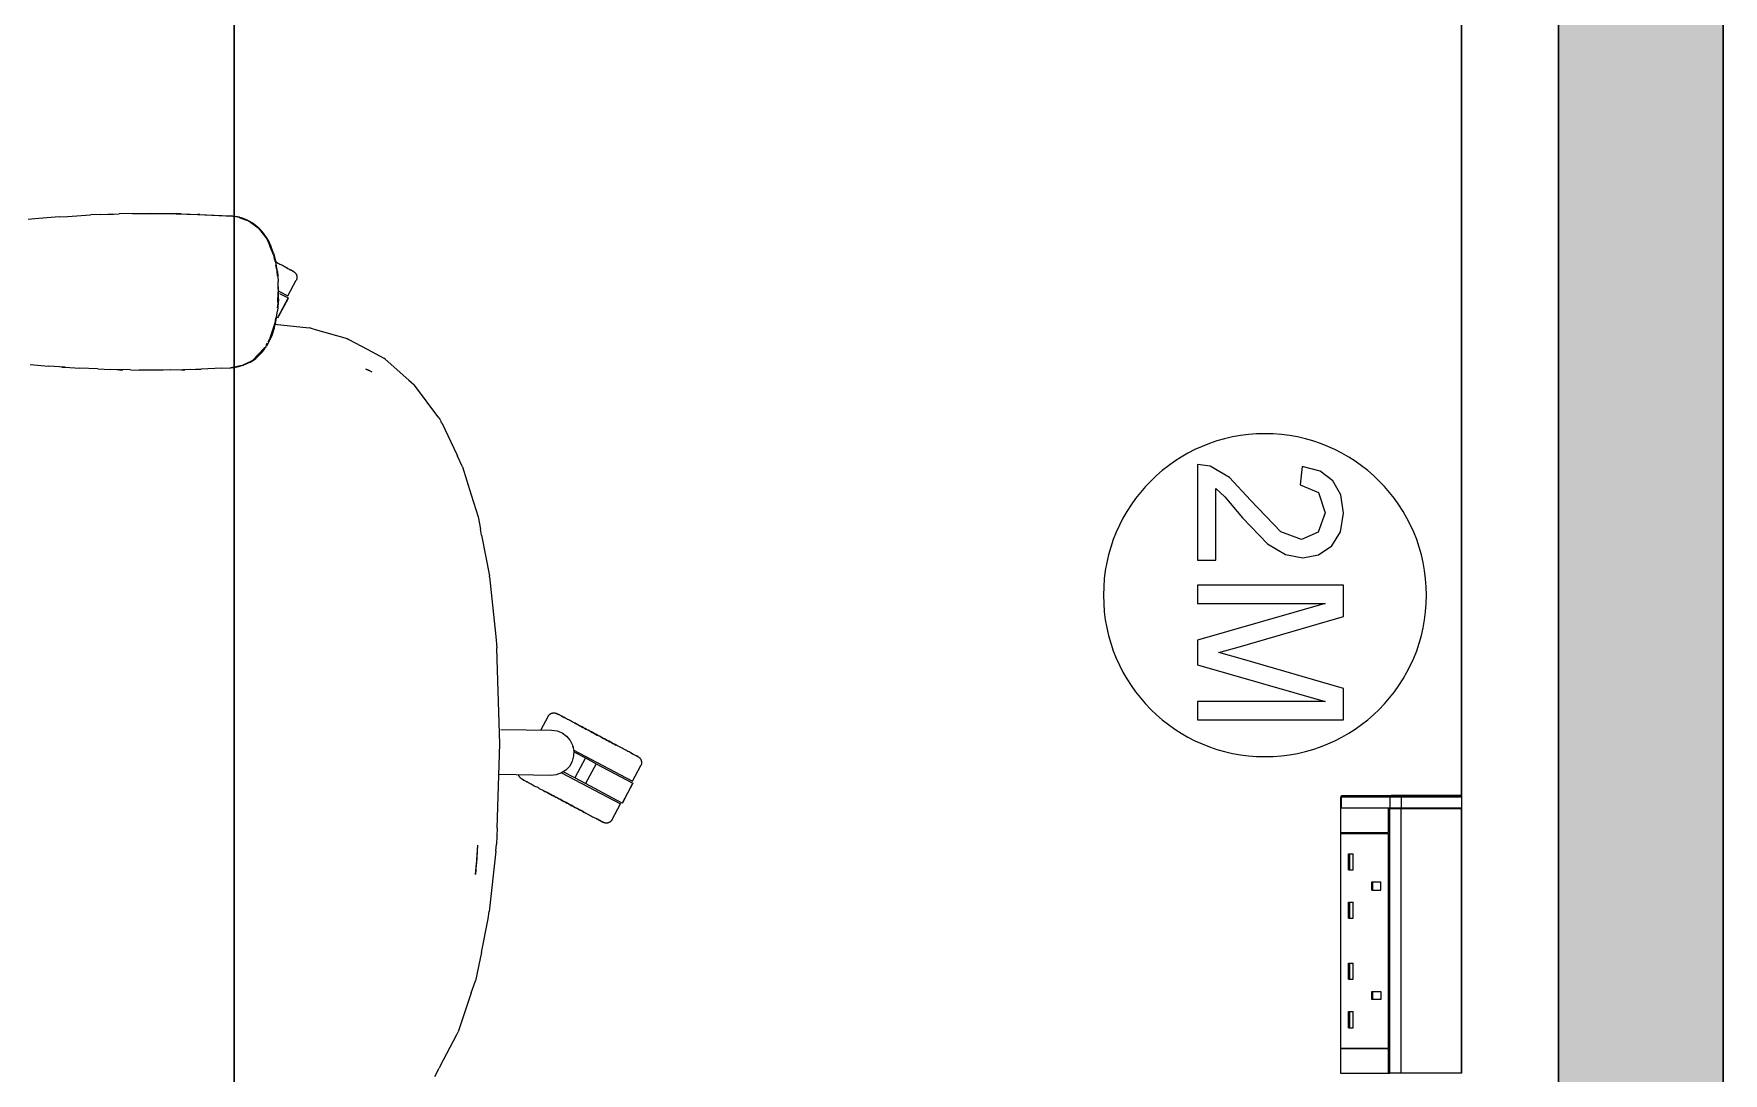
# Model space of a CAD drawing. Header units: millimetres. Extents: x 155927 to 326028, y -36033 to 97293.
# Drawn here: x 227137 to 228183, y 32983 to 33627 of the extents above; entities that cross this region are included whole.
import ezdxf

# ---------------------------------------------------------------- set-up
doc = ezdxf.new("R2010")
doc.units = ezdxf.units.MM
doc.header["$MEASUREMENT"] = 0
for name, color, linetype, lineweight in [('A-WALL-PATT', 7, 'CONTINUOUS', 9), ('G-IMPT', 8, 'CONTINUOUS', 9), ('I-FURN', 8, 'CONTINUOUS', 9), ('I-WALL', 7, 'CONTINUOUS', 9)]:
    doc.layers.add(name, color=color, linetype=linetype, lineweight=lineweight)

msp = doc.modelspace()

# ---------------------------------------------------------------- hatches: boundary and pattern name
at = {"layer": 'A-WALL-PATT'}
msp.add_hatch(color=256, dxfattribs=at).paths.add_polyline_path([(228183.4, 29859.6), (228183.4, 34245.6), (228081.4, 34245.6), (228081.4, 29859.6)], flags=0)

# ---------------------------------------------------------------- linework, layer by layer
at = {"layer": 'G-IMPT'}
for p, q in [((227178.4, 33514.7), (227190.2, 33515.1)), ((227198.6, 33515.3), (227190.2, 33515.1)), ((227198.6, 33515.3), (227209.4, 33515.4)), ((227198.6, 33515.3), (227218.8, 33515.3)), ((227198.6, 33515.3), (227228.6, 33515.2)), ((227228.6, 33515.2), (227209.4, 33515.4)), ((227218.6, 33515.3), (227220.8, 33515.3)), ((227218.8, 33515.3), (227228.6, 33515.2)), ((227218.8, 33515.3), (227240.2, 33514.8)), ((227218.8, 33515.3), (227238.9, 33514.8)), ((227220.8, 33515.3), (227222.7, 33515.2)), ((227228.6, 33515.2), (227240.2, 33514.8)), ((227138.1, 33512.1), (227134, 33511.7)), ((227153.1, 33513.3), (227138.1, 33512.1)), ((227145, 33512.7), (227143.3, 33512.5)), ((227153.1, 33513.3), (227158.2, 33513.6)), ((227158.2, 33513.6), (227172.4, 33514.5)), ((227178.4, 33514.7), (227172.4, 33514.5)), ((227183.3, 33514.9), (227185.2, 33515)), ((227185.2, 33515), (227186.7, 33515)), ((227240.2, 33514.8), (227238.9, 33514.8)), ((227238.9, 33514.8), (227260.7, 33513.8)), ((227238.9, 33514.8), (227259.1, 33513.9)), ((227240.2, 33514.8), (227260.7, 33513.8)), ((227256.9, 33514), (227259.1, 33513.9)), ((227260.7, 33513.8), (227259.1, 33513.9)), ((227260.7, 33513.8), (227262.4, 33513.5)), ((227264.6, 33513), (227261.4, 33513.5)), ((227264.8, 33513.1), (227262.4, 33513.5)), ((227264.6, 33513), (227270.8, 33510.6)), ((227264.8, 33513.1), (227266.1, 33512.7)), ((227269.8, 33511.3), (227266.1, 33512.7)), ((227269.8, 33511.3), (227273.2, 33509.3)), ((227270.8, 33510.6), (227276.4, 33506.5)), ((227273.2, 33509.3), (227276.9, 33506.3)), ((227276.4, 33506.5), (227281.6, 33499.7)), ((227279.6, 33503.2), (227276.9, 33506.3)), ((227282.3, 33499.2), (227279.6, 33503.2)), ((227281.6, 33499.7), (227283.5, 33495.3)), ((227282.3, 33499.2), (227284.2, 33495.1)), ((227285.8, 33489.7), (227283.5, 33495.3)), ((227285.8, 33490.8), (227284.2, 33495.1)), ((227285.8, 33490.8), (227287.3, 33485.3)), ((227285.8, 33489.7), (227286.5, 33486.2)), ((227288.3, 33479.4), (227287.3, 33485.3)), ((227287.1, 33483.4), (227287.8, 33479.7)), ((227287.8, 33479.7), (227288, 33476.5)), ((227288.3, 33479.4), (227288.8, 33473.2)), ((227288.4, 33470), (227288.6, 33466.9)), ((227288.4, 33460.2), (227288.6, 33466.9)), ((227289, 33466.9), (227288.8, 33473.2)), ((227288.9, 33462.4), (227289, 33466.9)), ((227287.2, 33448.3), (227288.3, 33455.1)), ((227288.4, 33459.7), (227288, 33456.9)), ((227288.9, 33462.4), (227288.3, 33455.1)), ((227286.7, 33447.4), (227283.6, 33438.1)), ((227286.2, 33444.4), (227284.5, 33439.3)), ((227286.2, 33444.4), (227287.2, 33448.3)), ((227286.5, 33446.9), (227307.8, 33444.5)), ((227287.1, 33450.7), (227286.7, 33447.4)), ((227310.1, 33443.9), (227307.8, 33444.5)), ((227310.1, 33443.9), (227331.4, 33437.9)), ((227279.9, 33431.8), (227273, 33424.5)), ((227279.9, 33431.8), (227278.6, 33430.4)), ((227280.2, 33432.3), (227278.7, 33429.8)), ((227279, 33429.8), (227281.5, 33433.3)), ((227281.9, 33435.1), (227281, 33433.7)), ((227282.3, 33434.6), (227281.5, 33433.3)), ((227283.6, 33438.1), (227282.2, 33435.6)), ((227284.5, 33439.3), (227282.3, 33434.6)), ((227331.4, 33437.9), (227332.5, 33437.3)), ((227332.5, 33437.3), (227343.8, 33431.3)), ((227135.2, 33421.9), (227146.6, 33420.9)), ((227266.5, 33421.2), (227261.4, 33420.3)), ((227263.4, 33420.4), (227267.3, 33421.4)), ((227270.7, 33423.3), (227266.5, 33421.2)), ((227271.6, 33423.4), (227267.3, 33421.4)), ((227270.7, 33423.3), (227273, 33424.5)), ((227271.6, 33423.4), (227274.9, 33425.6)), ((227278.7, 33429.8), (227273, 33424.5)), ((227273, 33424.5), (227275.4, 33426.7)), ((227276.2, 33426.8), (227274.9, 33425.6)), ((227278.5, 33430.2), (227275.4, 33426.7)), ((227276.2, 33426.8), (227279, 33429.8)), ((227343.8, 33431.3), (227354.2, 33425.7)), ((227354.9, 33425.1), (227354.2, 33425.7)), ((227369.7, 33412.1), (227354.9, 33425.1)), ((227156.9, 33420.2), (227146.6, 33420.9)), ((227154.8, 33420.3), (227153.4, 33420.5)), ((227154.8, 33420.3), (227156.7, 33420.2)), ((227156.9, 33420.2), (227165.7, 33419.6)), ((227177, 33419.1), (227165.7, 33419.6)), ((227177, 33419.1), (227184.9, 33418.8)), ((227197.2, 33418.5), (227184.9, 33418.8)), ((227188.8, 33418.7), (227190.4, 33418.6)), ((227190.4, 33418.6), (227192.5, 33418.6)), ((227197.2, 33418.5), (227202.7, 33418.4)), ((227217.4, 33418.4), (227202.7, 33418.4)), ((227221.9, 33418.5), (227217.4, 33418.4)), ((227221.9, 33418.5), (227237.6, 33418.9)), ((227228.6, 33418.6), (227230.9, 33418.6)), ((227234.2, 33418.8), (227230.9, 33418.6)), ((227237.6, 33418.9), (227241.1, 33419)), ((227253.7, 33419.6), (227241.1, 33419)), ((227253.7, 33419.6), (227259.4, 33419.9)), ((227261.4, 33420.3), (227259.1, 33419.9)), ((227259.4, 33419.9), (227261.4, 33420.1)), ((227261.4, 33420.1), (227263.4, 33420.4)), ((227344.6, 33418.3), (227343, 33419)), ((227346.9, 33417.1), (227343, 33419)), ((227346.9, 33417.1), (227344.6, 33418.3)), ((227369.7, 33412.1), (227372.9, 33409.2)), ((227373.7, 33408.3), (227372.9, 33409.2)), ((227388.2, 33388.8), (227373.7, 33408.3)), ((227388.2, 33388.8), (227388.7, 33388)), ((227388.7, 33388), (227389.6, 33386.4)), ((227390.1, 33385.7), (227389.6, 33386.4)), ((227390.1, 33385.7), (227399.3, 33366.1)), ((227399.3, 33366.1), (227399.7, 33365.1)), ((227402.9, 33358.4), (227399.7, 33365.1)), ((227402.9, 33358.4), (227408.3, 33341.1)), ((227408.3, 33341.1), (227412.5, 33327.5)), ((227412.5, 33327.5), (227413.9, 33319.9)), ((227414.6, 33316.2), (227413.9, 33319.9)), ((227414.6, 33316.2), (227419.5, 33290.9)), ((227419.6, 33290.4), (227419.5, 33290.9)), ((227419.6, 33290.4), (227423.4, 33253.4)), ((227423.4, 33253.4), (227424.1, 33246.3)), ((227424.3, 33239.1), (227424.1, 33246.3)), ((227426, 33186.9), (227424.3, 33239.1)), ((227424.3, 33134.7), (227426, 33186.9)), ((227424.3, 33134.7), (227423.9, 33124.8)), ((227412.1, 33124.2), (227410.8, 33106)), ((227412.1, 33124.2), (227411.4, 33112.9)), ((227423.5, 33120.4), (227419.3, 33083)), ((227423.5, 33120.4), (227423.9, 33124.8)), ((227410.8, 33106), (227411.4, 33112.9)), ((227414.5, 33057.6), (227418.8, 33078.5)), ((227418.8, 33078.5), (227419.3, 33083)), ((227414.5, 33057.6), (227413.7, 33053.9)), ((227413.7, 33053.9), (227410.9, 33040.1)), ((227408.3, 33032.7), (227410.9, 33040.1)), ((227408.3, 33032.7), (227400.2, 33008.6)), ((227389, 32987.4), (227399.3, 33006.9)), ((227399.3, 33006.9), (227400.2, 33008.6)), ((227385.6, 32980.9), (227388.3, 32986)), ((227389, 32987.4), (227388.3, 32986))]:
    msp.add_line(p, q, dxfattribs=at)
at = {"layer": 'I-FURN'}
for p, q in [((227261.4, 34231.3), (227261.4, 32631.3)), ((227261.4, 32631.3), (227261.4, 34231.3)), ((228021.4, 33154), (228021.4, 33986.3)), ((228021.4, 33986.3), (228021.4, 33154)), ((227287.5, 33485.2), (227286.6, 33485.6)), ((227288.3, 33484.7), (227287.5, 33485.2)), ((227289.1, 33484.3), (227288.3, 33484.7)), ((227289.8, 33483.9), (227289.1, 33484.3)), ((227290.6, 33483.5), (227289.8, 33483.9)), ((227291.3, 33483.1), (227290.6, 33483.5)), ((227292, 33482.8), (227291.3, 33483.1)), ((227292.6, 33482.4), (227292, 33482.8)), ((227293.2, 33482.1), (227292.6, 33482.4)), ((227293.8, 33481.8), (227293.2, 33482.1)), ((227293.5, 33482), (227294.1, 33481.7)), ((227294.4, 33481.5), (227293.8, 33481.8)), ((227294.1, 33481.7), (227294.6, 33481.4)), ((227294.9, 33481.2), (227294.4, 33481.5)), ((227294.6, 33481.4), (227295.1, 33481.1)), ((227294.7, 33464.3), (227299.9, 33474)), ((227295.4, 33481), (227294.9, 33481.2)), ((227295.1, 33481.1), (227295.6, 33480.9)), ((227295.8, 33480.7), (227295.4, 33481)), ((227295.6, 33480.9), (227296, 33480.6)), ((227296.2, 33480.5), (227295.8, 33480.7)), ((227296, 33480.6), (227296.4, 33480.4)), ((227296.6, 33480.3), (227296.2, 33480.5)), ((227296.4, 33480.4), (227296.8, 33480.2)), ((227296.9, 33480.2), (227296.6, 33480.3)), ((227296.8, 33480.2), (227297.1, 33480.1)), ((227297.2, 33480), (227296.9, 33480.2)), ((227297.1, 33480.1), (227297.3, 33479.9)), ((227297.5, 33479.9), (227297.2, 33480)), ((227297.3, 33479.9), (227297.6, 33479.8)), ((227297.7, 33479.7), (227297.5, 33479.9)), ((227297.6, 33479.8), (227297.8, 33479.7)), ((227297.9, 33479.6), (227297.7, 33479.7)), ((227297.8, 33479.7), (227298, 33479.6)), ((227298, 33479.6), (227297.9, 33479.6)), ((227298, 33479.6), (227298.1, 33479.5)), ((227298.1, 33479.5), (227298, 33479.6)), ((227298.1, 33479.5), (227298.2, 33479.5)), ((227298.2, 33479.5), (227298.1, 33479.5)), ((227298.2, 33479.5), (227298.3, 33479.4)), ((227298.2, 33479.5), (227298.2, 33479.5)), ((227298.2, 33479.5), (227298.2, 33479.5)), ((227298.2, 33479.5), (227298.2, 33479.5)), ((227298.3, 33479.4), (227298.5, 33479.3)), ((227298.5, 33479.3), (227298.6, 33479.2)), ((227298.6, 33479.2), (227298.7, 33479.1)), ((227298.7, 33479.1), (227298.9, 33479)), ((227298.9, 33479), (227299, 33478.9)), ((227299, 33478.9), (227299.1, 33478.8)), ((227299.1, 33478.8), (227299.2, 33478.7)), ((227299.2, 33478.7), (227299.3, 33478.6)), ((227299.3, 33478.6), (227299.4, 33478.5)), ((227299.4, 33478.5), (227299.5, 33478.3)), ((227299.5, 33478.3), (227299.6, 33478.2)), ((227299.6, 33478.2), (227299.7, 33478.1)), ((227299.7, 33478.1), (227299.8, 33477.9)), ((227299.8, 33477.9), (227299.9, 33477.8)), ((227299.9, 33477.8), (227300, 33477.6)), ((227300, 33474.2), (227299.9, 33474.1)), ((227299.9, 33474.1), (227299.9, 33474)), ((227300, 33477.6), (227300, 33477.5)), ((227300, 33477.5), (227300.1, 33477.3)), ((227300.1, 33474.5), (227300, 33474.4)), ((227300, 33474.4), (227300, 33474.2)), ((227300.1, 33477.3), (227300.1, 33477.2)), ((227300.1, 33477.2), (227300.2, 33477)), ((227300.2, 33474.8), (227300.1, 33474.7)), ((227300.1, 33474.7), (227300.1, 33474.5)), ((227300.2, 33477), (227300.2, 33476.9)), ((227300.2, 33476.9), (227300.3, 33476.7)), ((227300.3, 33475.1), (227300.2, 33475)), ((227300.2, 33475), (227300.2, 33474.8)), ((227300.3, 33476.7), (227300.3, 33476.6)), ((227300.3, 33476.6), (227300.3, 33476.4)), ((227300.3, 33476.4), (227300.3, 33476.2)), ((227300.3, 33476.2), (227300.3, 33476.1)), ((227300.3, 33476.1), (227300.3, 33475.9)), ((227300.3, 33475.9), (227300.3, 33475.8)), ((227300.3, 33475.8), (227300.3, 33475.6)), ((227300.3, 33475.6), (227300.3, 33475.4)), ((227300.3, 33475.4), (227300.3, 33475.3)), ((227300.3, 33475.3), (227300.3, 33475.1)), ((227294.9, 33463.1), (227288.3, 33450.7)), ((227288.5, 33450.7), (227295.1, 33463)), ((227289.1, 33467.3), (227294.7, 33464.3)), ((227289.6, 33465.9), (227294.9, 33463.1)), ((227288.3, 33450.7), (227288.2, 33450.8)), ((227865.7, 33358.8), (227857.9, 33360)), ((227857.9, 33360), (227857.9, 33300.7)), ((227877.7, 33351.9), (227865.7, 33358.8)), ((227922.8, 33358.6), (227921.4, 33347.3)), ((227933.8, 33355.8), (227922.8, 33358.6)), ((227890.8, 33337.8), (227877.7, 33351.9)), ((227941.8, 33349.9), (227933.8, 33355.8)), ((227946.6, 33341.1), (227941.8, 33349.9)), ((227869.2, 33300.7), (227869.2, 33345)), ((227869.2, 33345), (227874.9, 33339.9)), ((227874.9, 33339.9), (227885.8, 33326.9)), ((227909.6, 33318.2), (227890.8, 33337.8)), ((227921.4, 33347.3), (227932.8, 33342.5)), ((227932.8, 33342.5), (227937, 33330)), ((227948.3, 33329.7), (227946.6, 33341.1)), ((227885.8, 33326.9), (227901.3, 33310.8)), ((227937, 33330), (227932.7, 33318)), ((227946.5, 33318.3), (227948.3, 33329.7)), ((227922.4, 33313.4), (227909.6, 33318.2)), ((227932.7, 33318), (227922.4, 33313.4)), ((227941, 33309.5), (227946.5, 33318.3)), ((227901.3, 33310.8), (227912.4, 33304.1)), ((227932.9, 33303.9), (227941, 33309.5)), ((227857.9, 33300.7), (227869.2, 33300.7)), ((227912.4, 33304.1), (227923.1, 33302.1)), ((227923.1, 33302.1), (227932.9, 33303.9)), ((227857.9, 33285.1), (227857.9, 33273.8)), ((227948.3, 33285.1), (227857.9, 33285.1)), ((227948.3, 33265.7), (227948.3, 33285.1)), ((227857.9, 33273.8), (227937, 33273.8)), ((227937, 33273.8), (227857.9, 33251.1)), ((227884.6, 33247.2), (227948.3, 33265.7)), ((227857.9, 33251.1), (227857.9, 33235.8)), ((227871.2, 33243.4), (227884.6, 33247.2)), ((227885.7, 33239.4), (227871.2, 33243.4)), ((227857.9, 33235.8), (227937, 33213.1)), ((227948.3, 33221.2), (227885.7, 33239.4)), ((227937, 33213.1), (227857.9, 33213.1)), ((227857.9, 33213.1), (227857.9, 33201.8)), ((227948.3, 33201.8), (227948.3, 33221.2)), ((227455.8, 33204), (227451.1, 33195.2)), ((227455.8, 33204), (227455.9, 33204.1)), ((227455.9, 33204.1), (227456, 33204.3)), ((227456, 33204.3), (227456.1, 33204.4)), ((227456.1, 33204.4), (227456.2, 33204.5)), ((227456.2, 33204.5), (227456.3, 33204.7)), ((227456.3, 33204.7), (227456.4, 33204.8)), ((227456.4, 33204.8), (227456.5, 33204.9)), ((227456.5, 33204.9), (227456.6, 33205)), ((227456.6, 33205), (227456.7, 33205.1)), ((227456.7, 33205.1), (227456.9, 33205.2)), ((227456.9, 33205.2), (227457, 33205.3)), ((227457, 33205.3), (227457.1, 33205.4)), ((227457.1, 33205.4), (227457.2, 33205.5)), ((227457.2, 33205.5), (227457.4, 33205.6)), ((227457.4, 33205.6), (227457.5, 33205.7)), ((227457.5, 33205.7), (227457.7, 33205.7)), ((227457.7, 33205.7), (227457.8, 33205.8)), ((227457.8, 33205.8), (227458, 33205.9)), ((227458, 33205.9), (227458.1, 33205.9)), ((227458.1, 33205.9), (227458.3, 33206)), ((227458.3, 33206), (227458.4, 33206)), ((227458.4, 33206), (227458.6, 33206)), ((227458.6, 33206), (227458.7, 33206.1)), ((227458.7, 33206.1), (227458.9, 33206.1)), ((227458.9, 33206.1), (227459.1, 33206.1)), ((227459.1, 33206.1), (227459.2, 33206.1)), ((227459.2, 33206.1), (227459.4, 33206.1)), ((227459.4, 33206.1), (227459.5, 33206.1)), ((227459.5, 33206.1), (227459.7, 33206.1)), ((227459.7, 33206.1), (227459.9, 33206.1)), ((227459.9, 33206.1), (227460, 33206.1)), ((227460, 33206.1), (227460.2, 33206.1)), ((227460.2, 33206.1), (227460.3, 33206)), ((227460.3, 33206), (227460.5, 33206)), ((227460.5, 33206), (227460.7, 33205.9)), ((227460.7, 33205.9), (227460.8, 33205.9)), ((227460.8, 33205.9), (227461, 33205.8)), ((227461, 33205.8), (227461.1, 33205.7)), ((227461.1, 33205.7), (227461.2, 33205.7)), ((227461.2, 33205.7), (227461.3, 33205.7)), ((227461.3, 33205.7), (227461.3, 33205.6)), ((227461.3, 33205.6), (227461.3, 33205.7)), ((227461.3, 33205.7), (227461.3, 33205.7)), ((227461.3, 33205.6), (227461.4, 33205.6)), ((227461.4, 33205.6), (227461.3, 33205.6)), ((227461.4, 33205.6), (227461.5, 33205.6)), ((227461.5, 33205.5), (227461.4, 33205.6)), ((227461.5, 33205.6), (227461.6, 33205.5)), ((227461.7, 33205.4), (227461.5, 33205.5)), ((227461.6, 33205.5), (227461.8, 33205.4)), ((227461.9, 33205.3), (227461.7, 33205.4)), ((227461.8, 33205.4), (227462, 33205.3)), ((227462.1, 33205.2), (227461.9, 33205.3)), ((227462, 33205.3), (227462.3, 33205.1)), ((227462.4, 33205.1), (227462.1, 33205.2)), ((227462.3, 33205.1), (227462.6, 33205)), ((227462.7, 33204.9), (227462.4, 33205.1)), ((227462.6, 33205), (227462.9, 33204.8)), ((227463.1, 33204.7), (227462.7, 33204.9)), ((227462.9, 33204.8), (227463.3, 33204.6)), ((227463.5, 33204.5), (227463.1, 33204.7)), ((227463.3, 33204.6), (227463.7, 33204.4)), ((227463.9, 33204.3), (227463.5, 33204.5)), ((227463.7, 33204.4), (227464.1, 33204.1)), ((227464.4, 33204), (227463.9, 33204.3)), ((227464.1, 33204.1), (227464.6, 33203.9)), ((227464.9, 33203.7), (227464.4, 33204)), ((227464.6, 33203.9), (227465.1, 33203.6)), ((227465.4, 33203.5), (227464.9, 33203.7)), ((227465.1, 33203.6), (227465.7, 33203.3)), ((227466, 33203.2), (227465.4, 33203.5)), ((227465.7, 33203.3), (227466.3, 33203)), ((227466.6, 33202.8), (227466, 33203.2)), ((227467.2, 33202.5), (227466.6, 33202.8)), ((227467.9, 33202.1), (227467.2, 33202.5)), ((227468.6, 33201.8), (227467.9, 33202.1)), ((227469.3, 33201.4), (227468.6, 33201.8)), ((227470.1, 33201), (227469.3, 33201.4)), ((227857.9, 33201.8), (227948.3, 33201.8)), ((227426.5, 33195.9), (227458, 33195.4)), ((227458, 33195.4), (227461.4, 33194.9)), ((227461.4, 33194.9), (227464.5, 33193.7)), ((227464.5, 33193.7), (227467.2, 33191.7)), ((227467.2, 33191.7), (227469.4, 33189.1)), ((227470.8, 33200.6), (227470.1, 33201)), ((227471.6, 33200.2), (227470.8, 33200.6)), ((227472.5, 33199.7), (227471.6, 33200.2)), ((227472, 33200), (227472.8, 33199.5)), ((227473.3, 33199.3), (227472.5, 33199.7)), ((227472.8, 33199.5), (227473.7, 33199.1)), ((227474.2, 33198.8), (227473.3, 33199.3)), ((227473.7, 33199.1), (227474.6, 33198.6)), ((227475.1, 33198.3), (227474.2, 33198.8)), ((227474.6, 33198.6), (227475.5, 33198.1)), ((227476, 33197.9), (227475.1, 33198.3)), ((227475.5, 33198.1), (227476.4, 33197.6)), ((227476.9, 33197.4), (227476, 33197.9)), ((227476.4, 33197.6), (227477.3, 33197.1)), ((227477.8, 33196.9), (227476.9, 33197.4)), ((227477.3, 33197.1), (227478.3, 33196.6)), ((227478.8, 33196.4), (227477.8, 33196.9)), ((227478.3, 33196.6), (227479.2, 33196.1)), ((227479.7, 33195.8), (227478.8, 33196.4)), ((227479.2, 33196.1), (227480.2, 33195.6)), ((227480.7, 33195.3), (227479.7, 33195.8)), ((227480.2, 33195.6), (227481.2, 33195.1)), ((227481.7, 33194.8), (227480.7, 33195.3)), ((227481.2, 33195.1), (227482.2, 33194.6)), ((227482.7, 33194.3), (227481.7, 33194.8)), ((227482.2, 33194.6), (227483.1, 33194)), ((227483.7, 33193.7), (227482.7, 33194.3)), ((227483.1, 33194), (227484.1, 33193.5)), ((227484.7, 33193.2), (227483.7, 33193.7)), ((227484.1, 33193.5), (227485.1, 33193)), ((227485.7, 33192.7), (227484.7, 33193.2)), ((227485.1, 33193), (227486.2, 33192.4)), ((227486.7, 33192.1), (227485.7, 33192.7)), ((227486.2, 33192.4), (227487.2, 33191.9)), ((227487.7, 33191.6), (227486.7, 33192.1)), ((227487.2, 33191.9), (227488.2, 33191.4)), ((227488.7, 33191.1), (227487.7, 33191.6)), ((227488.2, 33191.4), (227489.2, 33190.8)), ((227489.7, 33190.5), (227488.7, 33191.1)), ((227489.2, 33190.8), (227490.2, 33190.3)), ((227469.4, 33189.1), (227470.9, 33186.1)), ((227470.9, 33186.1), (227471.7, 33182.8)), ((227471.4, 33183.3), (227508.1, 33163.8)), ((227471.7, 33182.8), (227471.6, 33179.4)), ((227471.8, 33182), (227478.9, 33178.2)), ((227490.7, 33190), (227489.7, 33190.5)), ((227490.2, 33190.3), (227491.2, 33189.8)), ((227491.7, 33189.5), (227490.7, 33190)), ((227491.2, 33189.8), (227492.1, 33189.3)), ((227492.7, 33189), (227491.7, 33189.5)), ((227492.1, 33189.3), (227493.1, 33188.7)), ((227493.6, 33188.5), (227492.7, 33189)), ((227493.1, 33188.7), (227494.1, 33188.2)), ((227494.6, 33188), (227493.6, 33188.5)), ((227494.1, 33188.2), (227495, 33187.7)), ((227495.5, 33187.4), (227494.6, 33188)), ((227495, 33187.7), (227496, 33187.2)), ((227496.5, 33187), (227495.5, 33187.4)), ((227496, 33187.2), (227496.9, 33186.7)), ((227497.4, 33186.5), (227496.5, 33187)), ((227496.9, 33186.7), (227497.8, 33186.2)), ((227498.3, 33186), (227497.4, 33186.5)), ((227499.2, 33185.5), (227498.3, 33186)), ((227500, 33185.1), (227499.2, 33185.5)), ((227500.8, 33184.6), (227500, 33185.1)), ((227501.7, 33184.2), (227500.8, 33184.6)), ((227502.4, 33183.8), (227501.7, 33184.2)), ((227503.2, 33183.4), (227502.4, 33183.8)), ((227503.9, 33183), (227503.2, 33183.4)), ((227504.6, 33182.6), (227503.9, 33183)), ((227505.3, 33182.2), (227504.6, 33182.6)), ((227506, 33181.9), (227505.3, 33182.2)), ((227506.6, 33181.6), (227506, 33181.9)), ((227507.2, 33181.3), (227506.6, 33181.6)), ((227506.9, 33181.4), (227507.4, 33181.1)), ((227507.7, 33181), (227507.2, 33181.3)), ((227507.4, 33181.1), (227508, 33180.8)), ((227508.2, 33180.7), (227507.7, 33181)), ((227508, 33180.8), (227508.5, 33180.6)), ((227508.7, 33180.4), (227508.2, 33180.7)), ((227508.5, 33180.6), (227508.9, 33180.3)), ((227509.2, 33180.2), (227508.7, 33180.4)), ((227466.9, 33170.7), (227464.1, 33168.9)), ((227469.2, 33173.2), (227466.9, 33170.7)), ((227470.8, 33176.2), (227469.2, 33173.2)), ((227471.6, 33179.4), (227470.8, 33176.2)), ((227478.9, 33178.2), (227472.3, 33165.8)), ((227478.9, 33178.2), (227485.6, 33174.6)), ((227485.6, 33174.6), (227479, 33162.3)), ((227485.6, 33174.6), (227508.3, 33162.6)), ((227508.1, 33163.8), (227513.2, 33173.5)), ((227508.9, 33180.3), (227509.4, 33180.1)), ((227509.6, 33180), (227509.2, 33180.2)), ((227509.4, 33180.1), (227509.8, 33179.9)), ((227510, 33179.8), (227509.6, 33180)), ((227509.8, 33179.9), (227510.1, 33179.7)), ((227510.3, 33179.6), (227510, 33179.8)), ((227510.1, 33179.7), (227510.4, 33179.5)), ((227510.6, 33179.4), (227510.3, 33179.6)), ((227510.4, 33179.5), (227510.7, 33179.4)), ((227510.8, 33179.3), (227510.6, 33179.4)), ((227510.7, 33179.4), (227510.9, 33179.3)), ((227511.1, 33179.2), (227510.8, 33179.3)), ((227510.9, 33179.3), (227511.1, 33179.1)), ((227511.2, 33179.1), (227511.1, 33179.2)), ((227511.1, 33179.1), (227511.3, 33179.1)), ((227511.4, 33179), (227511.2, 33179.1)), ((227511.3, 33179.1), (227511.4, 33179)), ((227511.4, 33179), (227511.5, 33179)), ((227511.5, 33179), (227511.4, 33179)), ((227511.5, 33179), (227511.6, 33178.9)), ((227511.5, 33178.9), (227511.5, 33179)), ((227511.6, 33178.9), (227511.5, 33178.9)), ((227511.6, 33178.9), (227511.7, 33178.8)), ((227511.6, 33178.9), (227511.6, 33178.9)), ((227511.7, 33178.8), (227511.8, 33178.8)), ((227511.8, 33178.8), (227512, 33178.7)), ((227512, 33178.7), (227512.1, 33178.6)), ((227512.1, 33178.6), (227512.2, 33178.5)), ((227512.2, 33178.5), (227512.4, 33178.4)), ((227512.4, 33178.4), (227512.5, 33178.3)), ((227512.5, 33178.3), (227512.6, 33178.2)), ((227512.6, 33178.2), (227512.7, 33178)), ((227512.7, 33178), (227512.8, 33177.9)), ((227512.8, 33177.9), (227512.9, 33177.8)), ((227512.9, 33177.8), (227513, 33177.7)), ((227513, 33177.7), (227513.1, 33177.5)), ((227513.1, 33177.5), (227513.2, 33177.4)), ((227513.2, 33177.4), (227513.2, 33177.2)), ((227513.2, 33177.2), (227513.3, 33177.1)), ((227513.3, 33173.7), (227513.2, 33173.5)), ((227513.2, 33173.5), (227513.2, 33173.5)), ((227513.3, 33177.1), (227513.4, 33176.9)), ((227513.4, 33173.8), (227513.3, 33173.7)), ((227513.4, 33176.9), (227513.4, 33176.8)), ((227513.4, 33176.8), (227513.5, 33176.6)), ((227513.5, 33174.1), (227513.4, 33174)), ((227513.4, 33174), (227513.4, 33173.8)), ((227513.5, 33176.6), (227513.5, 33176.5)), ((227513.5, 33176.5), (227513.6, 33176.3)), ((227513.6, 33174.4), (227513.5, 33174.3)), ((227513.5, 33174.3), (227513.5, 33174.1)), ((227513.6, 33176.3), (227513.6, 33176.2)), ((227513.6, 33176.2), (227513.6, 33176)), ((227513.6, 33176), (227513.7, 33175.9)), ((227513.7, 33174.7), (227513.6, 33174.6)), ((227513.6, 33174.6), (227513.6, 33174.4)), ((227513.7, 33175.9), (227513.7, 33175.7)), ((227513.7, 33175.7), (227513.7, 33175.5)), ((227513.7, 33175.5), (227513.7, 33175.4)), ((227513.7, 33175.4), (227513.7, 33175.2)), ((227513.7, 33175.2), (227513.7, 33175.1)), ((227513.7, 33175.1), (227513.7, 33174.9)), ((227513.7, 33174.9), (227513.7, 33174.7)), ((227457.5, 33167.4), (227425.3, 33167.9)), ((227437.7, 33167.6), (227437.6, 33167.8)), ((227437.7, 33167.5), (227437.7, 33167.6)), ((227437.8, 33167.3), (227437.7, 33167.5)), ((227437.8, 33167.2), (227437.8, 33167.3)), ((227437.9, 33167), (227437.8, 33167.2)), ((227437.9, 33166.9), (227437.9, 33167)), ((227438, 33166.7), (227437.9, 33166.9)), ((227438.1, 33166.6), (227438, 33166.7)), ((227438.2, 33166.5), (227438.1, 33166.6)), ((227438.3, 33166.3), (227438.2, 33166.5)), ((227438.4, 33166.2), (227438.3, 33166.3)), ((227438.5, 33166.1), (227438.4, 33166.2)), ((227438.6, 33165.9), (227438.5, 33166.1)), ((227438.7, 33165.8), (227438.6, 33165.9)), ((227438.8, 33165.7), (227438.7, 33165.8)), ((227438.9, 33165.6), (227438.8, 33165.7)), ((227439, 33165.5), (227438.9, 33165.6)), ((227439.1, 33165.4), (227439, 33165.5)), ((227439.3, 33165.3), (227439.1, 33165.4)), ((227439.4, 33165.2), (227439.3, 33165.3)), ((227439.6, 33165.1), (227439.4, 33165.2)), ((227439.7, 33165), (227439.6, 33165.1)), ((227439.8, 33165), (227439.7, 33165)), ((227439.7, 33165), (227439.7, 33165)), ((227439.7, 33165), (227439.7, 33165)), ((227439.7, 33165), (227439.7, 33165)), ((227439.7, 33165), (227439.8, 33165)), ((227439.9, 33164.9), (227439.8, 33165)), ((227439.8, 33165), (227439.9, 33164.9)), ((227440.1, 33164.8), (227439.9, 33164.9)), ((227439.9, 33164.9), (227440, 33164.9)), ((227440, 33164.9), (227440.2, 33164.8)), ((227440.3, 33164.7), (227440.1, 33164.8)), ((227440.2, 33164.8), (227440.4, 33164.7)), ((227440.5, 33164.6), (227440.3, 33164.7)), ((227440.4, 33164.7), (227440.7, 33164.5)), ((227440.8, 33164.4), (227440.5, 33164.6)), ((227440.7, 33164.5), (227441, 33164.4)), ((227441.1, 33164.3), (227440.8, 33164.4)), ((227441, 33164.4), (227441.3, 33164.2)), ((227441.5, 33164.1), (227441.1, 33164.3)), ((227441.3, 33164.2), (227441.7, 33164)), ((227441.9, 33163.9), (227441.5, 33164.1)), ((227441.7, 33164), (227442.1, 33163.8)), ((227442.3, 33163.6), (227441.9, 33163.9)), ((227442.1, 33163.8), (227442.5, 33163.5)), ((227442.8, 33163.4), (227442.3, 33163.6)), ((227442.5, 33163.5), (227443, 33163.3)), ((227443.3, 33163.1), (227442.8, 33163.4)), ((227443, 33163.3), (227443.5, 33163)), ((227443.8, 33162.8), (227443.3, 33163.1)), ((227443.5, 33163), (227444.1, 33162.7)), ((227444.4, 33162.5), (227443.8, 33162.8)), ((227444.1, 33162.7), (227444.7, 33162.4)), ((227444.7, 33162.4), (227445.3, 33162.1)), ((227445.3, 33162.1), (227445.9, 33161.7)), ((227445.9, 33161.7), (227446.6, 33161.4)), ((227446.6, 33161.4), (227447.3, 33161)), ((227447.3, 33161), (227448.1, 33160.6)), ((227448.1, 33160.6), (227448.8, 33160.2)), ((227448.8, 33160.2), (227449.6, 33159.8)), ((227449.6, 33159.8), (227450.4, 33159.3)), ((227460.9, 33167.7), (227457.5, 33167.4)), ((227464.1, 33168.9), (227460.9, 33167.7)), ((227464.1, 33169), (227500.6, 33149.7)), ((227472.3, 33165.8), (227465.2, 33169.6)), ((227479, 33162.3), (227472.3, 33165.8)), ((227501.7, 33150.2), (227479, 33162.3)), ((227508.3, 33162.6), (227501.7, 33150.2)), ((227501.9, 33150.1), (227508.4, 33162.5)), ((227450.4, 33159.3), (227451.2, 33158.9)), ((227451.2, 33158.9), (227452.1, 33158.4)), ((227452.1, 33158.4), (227453, 33158)), ((227453, 33158), (227453.9, 33157.5)), ((227454.4, 33157.2), (227453.5, 33157.7)), ((227453.9, 33157.5), (227454.8, 33157)), ((227455.3, 33156.7), (227454.4, 33157.2)), ((227454.8, 33157), (227455.7, 33156.5)), ((227456.2, 33156.2), (227455.3, 33156.7)), ((227455.7, 33156.5), (227456.7, 33156)), ((227457.2, 33155.7), (227456.2, 33156.2)), ((227456.7, 33156), (227457.6, 33155.5)), ((227458.1, 33155.2), (227457.2, 33155.7)), ((227457.6, 33155.5), (227458.6, 33155)), ((227459.1, 33154.7), (227458.1, 33155.2)), ((227458.6, 33155), (227459.6, 33154.5)), ((227460.1, 33154.2), (227459.1, 33154.7)), ((227459.6, 33154.5), (227460.6, 33153.9)), ((227461.1, 33153.7), (227460.1, 33154.2)), ((227460.6, 33153.9), (227461.6, 33153.4)), ((227462.1, 33153.1), (227461.1, 33153.7)), ((227461.6, 33153.4), (227462.6, 33152.9)), ((227463.1, 33152.6), (227462.1, 33153.1)), ((227462.6, 33152.9), (227463.6, 33152.4)), ((227464.1, 33152.1), (227463.1, 33152.6)), ((227463.6, 33152.4), (227464.6, 33151.8)), ((227465.1, 33151.5), (227464.1, 33152.1)), ((227464.6, 33151.8), (227465.6, 33151.3)), ((227466.1, 33151), (227465.1, 33151.5)), ((227465.6, 33151.3), (227466.6, 33150.8)), ((227467.1, 33150.5), (227466.1, 33151)), ((227466.6, 33150.8), (227467.6, 33150.2)), ((227468.1, 33149.9), (227467.1, 33150.5)), ((227467.6, 33150.2), (227468.6, 33149.7)), ((227469.1, 33149.4), (227468.1, 33149.9)), ((227468.6, 33149.7), (227469.6, 33149.2)), ((227470.1, 33148.9), (227469.1, 33149.4)), ((227469.6, 33149.2), (227470.5, 33148.6)), ((227495.4, 33140), (227500.6, 33149.7)), ((227946.6, 33147), (227946.6, 33154)), ((227946.8, 33154), (227946.6, 33154)), ((227946.6, 33147), (227946.6, 33154)), ((227946.6, 33147), (227946.6, 33154)), ((227977.1, 33154), (227946.8, 33154)), ((227946.8, 33154), (227946.8, 33147)), ((227947, 33154.8), (227946.9, 33154.8)), ((227947.6, 33155), (227977.9, 33155)), ((227947.6, 33155), (227977.9, 33155)), ((227984, 33154), (227977.1, 33154)), ((227977.1, 33154), (227977.1, 33147)), ((228016.4, 33155), (227977.9, 33155)), ((227977.9, 33155), (227983.4, 33155)), ((227983.4, 33155), (228020.4, 33155)), ((228021.4, 33154), (227984, 33154)), ((227984, 33154), (227984, 33147)), ((228016.4, 33154), (228016.4, 33155)), ((228020.4, 33155), (228016.4, 33155)), ((228020.4, 33155), (228020.4, 33155)), ((228021.4, 33154), (228021.4, 33147)), ((228021.4, 33154), (228021.4, 33147)), ((227471.1, 33148.4), (227470.1, 33148.9)), ((227470.5, 33148.6), (227471.5, 33148.1)), ((227472, 33147.8), (227471.1, 33148.4)), ((227471.5, 33148.1), (227472.5, 33147.6)), ((227473, 33147.3), (227472, 33147.8)), ((227472.5, 33147.6), (227473.4, 33147.1)), ((227473.9, 33146.8), (227473, 33147.3)), ((227473.4, 33147.1), (227474.4, 33146.6)), ((227474.9, 33146.3), (227473.9, 33146.8)), ((227474.4, 33146.6), (227475.3, 33146.1)), ((227475.8, 33145.9), (227474.9, 33146.3)), ((227475.3, 33146.1), (227476.2, 33145.6)), ((227476.7, 33145.4), (227475.8, 33145.9)), ((227476.2, 33145.6), (227477.1, 33145.2)), ((227477.6, 33144.9), (227476.7, 33145.4)), ((227477.1, 33145.2), (227478, 33144.7)), ((227478.4, 33144.5), (227477.6, 33144.9)), ((227478, 33144.7), (227478.8, 33144.2)), ((227479.2, 33144), (227478.4, 33144.5)), ((227478.8, 33144.2), (227479.6, 33143.8)), ((227479.6, 33143.8), (227480.4, 33143.4)), ((227480.4, 33143.4), (227481.2, 33143)), ((227481.2, 33143), (227481.9, 33142.6)), ((227481.9, 33142.6), (227482.7, 33142.2)), ((227482.7, 33142.2), (227483.4, 33141.8)), ((227483.4, 33141.8), (227484, 33141.5)), ((227484, 33141.5), (227484.7, 33141.1)), ((227484.7, 33141.1), (227485.3, 33140.8)), ((227485.6, 33140.6), (227485, 33141)), ((227485.3, 33140.8), (227485.8, 33140.5)), ((227486.1, 33140.4), (227485.6, 33140.6)), ((227485.8, 33140.5), (227486.4, 33140.2)), ((227486.6, 33140.1), (227486.1, 33140.4)), ((227486.4, 33140.2), (227486.9, 33140)), ((227487.1, 33139.8), (227486.6, 33140.1)), ((227486.9, 33140), (227487.3, 33139.7)), ((227487.6, 33139.6), (227487.1, 33139.8)), ((227487.3, 33139.7), (227487.8, 33139.5)), ((227488, 33139.4), (227487.6, 33139.6)), ((227487.8, 33139.5), (227488.2, 33139.3)), ((227488.4, 33139.2), (227488, 33139.4)), ((227488.2, 33139.3), (227488.5, 33139.1)), ((227488.7, 33139), (227488.4, 33139.2)), ((227488.5, 33139.1), (227488.8, 33138.9)), ((227489, 33138.8), (227488.7, 33139)), ((227488.8, 33138.9), (227489.1, 33138.8)), ((227489.2, 33138.7), (227489, 33138.8)), ((227489.1, 33138.8), (227489.4, 33138.6)), ((227489.5, 33138.6), (227489.2, 33138.7)), ((227489.4, 33138.6), (227489.6, 33138.5)), ((227489.6, 33138.5), (227489.5, 33138.6)), ((227489.6, 33138.5), (227489.7, 33138.4)), ((227494.1, 33138.5), (227494, 33138.5)), ((227494.3, 33138.6), (227494.1, 33138.5)), ((227494.4, 33138.7), (227494.3, 33138.6)), ((227494.5, 33138.8), (227494.4, 33138.7)), ((227494.6, 33139), (227494.5, 33138.8)), ((227494.8, 33139.1), (227494.6, 33139)), ((227494.9, 33139.2), (227494.8, 33139.1)), ((227495, 33139.3), (227494.9, 33139.2)), ((227495.1, 33139.4), (227495, 33139.3)), ((227495.2, 33139.6), (227495.1, 33139.4)), ((227495.3, 33139.7), (227495.2, 33139.6)), ((227495.4, 33140), (227495.3, 33139.8)), ((227495.3, 33139.8), (227495.3, 33139.7)), ((227946.4, 33147), (227946.4, 33132)), ((227976.2, 33147), (227946.4, 33147)), ((227946.8, 33147), (227946.6, 33147)), ((227946.6, 32983), (227946.6, 33146.9)), ((227977.1, 33147), (227946.8, 33147)), ((227976.2, 33132), (227976.2, 33147)), ((227976.2, 33147), (227978.7, 33147)), ((227976.4, 33146.9), (227976.4, 33132)), ((227977.1, 33146.9), (227976.4, 33146.9)), ((227984, 33147), (227977.1, 33147)), ((227977.1, 33146.9), (227984, 33146.9)), ((227977.1, 32983), (227977.1, 33146.9)), ((228021.4, 33147), (227984, 33147)), ((227984, 33146.9), (228021.4, 33146.9)), ((227984, 32983), (227984, 33146.9)), ((228021.4, 33146.9), (228021.4, 32983)), ((228021.4, 32983), (228021.4, 33146.9)), ((227489.8, 33138.4), (227489.6, 33138.5)), ((227489.7, 33138.4), (227489.8, 33138.4)), ((227489.9, 33138.4), (227489.8, 33138.4)), ((227489.8, 33138.4), (227489.9, 33138.3)), ((227489.9, 33138.3), (227489.9, 33138.4)), ((227490, 33138.3), (227489.9, 33138.3)), ((227489.9, 33138.3), (227490, 33138.3)), ((227490.2, 33138.2), (227490, 33138.3)), ((227490, 33138.3), (227490, 33138.3)), ((227490, 33138.3), (227490, 33138.3)), ((227490.3, 33138.2), (227490.2, 33138.2)), ((227490.4, 33138.1), (227490.3, 33138.2)), ((227490.6, 33138), (227490.4, 33138.1)), ((227490.8, 33138), (227490.6, 33138)), ((227490.9, 33138), (227490.8, 33138)), ((227491.1, 33137.9), (227490.9, 33138)), ((227491.2, 33137.9), (227491.1, 33137.9)), ((227491.4, 33137.9), (227491.2, 33137.9)), ((227491.5, 33137.9), (227491.4, 33137.9)), ((227491.7, 33137.8), (227491.5, 33137.9)), ((227491.9, 33137.8), (227491.7, 33137.8)), ((227492, 33137.8), (227491.9, 33137.8)), ((227492.2, 33137.9), (227492, 33137.8)), ((227492.3, 33137.9), (227492.2, 33137.9)), ((227492.5, 33137.9), (227492.3, 33137.9)), ((227492.7, 33137.9), (227492.5, 33137.9)), ((227492.8, 33138), (227492.7, 33137.9)), ((227493, 33138), (227492.8, 33138)), ((227493.1, 33138), (227493, 33138)), ((227493.3, 33138.1), (227493.1, 33138)), ((227493.4, 33138.2), (227493.3, 33138.1)), ((227493.6, 33138.2), (227493.4, 33138.2)), ((227493.7, 33138.3), (227493.6, 33138.2)), ((227493.9, 33138.4), (227493.7, 33138.3)), ((227494, 33138.5), (227493.9, 33138.4)), ((227946.4, 33132), (227976.2, 33132)), ((227946.4, 33131.5), (227946.4, 32998.5)), ((227946.4, 33131.5), (227976.2, 33131.5)), ((227946.8, 33132), (227946.8, 33131.5)), ((227976.2, 32998.5), (227976.2, 33131.5)), ((227976.4, 33131.5), (227976.4, 32998.5)), ((227951.4, 33118.9), (227954.3, 33118.9)), ((227951.4, 33108.9), (227951.4, 33118.9)), ((227952.2, 33108.9), (227952.2, 33118.9)), ((227954.3, 33108.9), (227954.3, 33118.9)), ((227951.4, 33108.9), (227954.3, 33108.9)), ((227965.8, 33101.4), (227971.5, 33101.4)), ((227965.8, 33096.4), (227965.8, 33101.4)), ((227966.5, 33096.4), (227966.5, 33101.4)), ((227971.5, 33096.4), (227971.5, 33101.4)), ((227951.4, 33088.9), (227954.3, 33088.9)), ((227951.4, 33078.9), (227951.4, 33088.9)), ((227952.2, 33078.9), (227952.2, 33088.9)), ((227954.3, 33078.9), (227954.3, 33088.9)), ((227965.8, 33096.4), (227971.5, 33096.4)), ((227951.4, 33078.9), (227954.3, 33078.9)), ((227951.4, 33051.1), (227954.3, 33051.1)), ((227951.4, 33041.1), (227951.4, 33051.1)), ((227952.2, 33041.1), (227952.2, 33051.1)), ((227954.3, 33041.1), (227954.3, 33051.1)), ((227951.4, 33041.1), (227954.3, 33041.1)), ((227965.8, 33033.6), (227971.5, 33033.6)), ((227965.8, 33028.6), (227965.8, 33033.6)), ((227971.5, 33028.6), (227965.8, 33028.6)), ((227966.5, 33028.6), (227966.5, 33033.6)), ((227971.5, 33033.6), (227971.5, 33028.6)), ((227951.4, 33021.1), (227954.3, 33021.1)), ((227951.4, 33011.1), (227951.4, 33021.1)), ((227952.2, 33011.1), (227952.2, 33021.1)), ((227954.3, 33011.1), (227954.3, 33021.1)), ((227951.4, 33011.1), (227954.3, 33011.1)), ((227946.4, 32998.5), (227976.2, 32998.5)), ((227976.2, 32998), (227946.4, 32998)), ((227946.4, 32998), (227946.4, 32983)), ((227946.8, 32998.5), (227946.8, 32998)), ((227976.2, 32983), (227976.2, 32998)), ((227976.4, 32998), (227976.4, 32983)), ((227946.4, 32983), (227976.2, 32983)), ((227976.4, 32983), (227977.1, 32983)), ((227984, 32983), (227977.1, 32983)), ((228021.4, 32983), (227984, 32983))]:
    msp.add_line(p, q, dxfattribs=at)
at = {"layer": 'I-FURN', "flags": 128}
for points in [[(227946.7, 33154.5), (227946.7, 33154.5), (227946.7, 33154.5), (227946.7, 33154.4), (227946.7, 33154.4), (227946.6, 33154.4), (227946.6, 33154.3), (227946.6, 33154.3), (227946.6, 33154.2), (227946.6, 33154.2), (227946.6, 33154.2), (227946.6, 33154.1), (227946.6, 33154.1), (227946.6, 33154), (227946.6, 33154)], [(227977.9, 33155), (227978, 33155), (227978.1, 33155), (227978.2, 33155), (227978.3, 33155), (227978.4, 33155), (227978.5, 33155), (227978.6, 33155), (227978.8, 33155), (227978.9, 33155), (227979, 33155), (227979.2, 33155), (227979.3, 33155), (227979.4, 33155), (227979.6, 33155), (227979.7, 33155), (227979.9, 33155), (227980, 33155), (227980.2, 33155), (227980.4, 33155), (227980.5, 33155), (227980.7, 33155), (227980.8, 33155), (227981, 33155), (227981.1, 33155), (227981.3, 33155), (227981.5, 33155), (227981.6, 33155), (227981.8, 33155), (227981.9, 33155), (227982.1, 33155), (227982.3, 33155), (227982.4, 33155), (227982.6, 33155), (227982.7, 33155), (227982.9, 33155), (227983, 33155), (227983.1, 33155), (227983.3, 33155), (227983.4, 33155)], [(227983.4, 33155), (227986.2, 33155), (227988.9, 33155), (227991.5, 33155), (227994, 33155), (227996.4, 33155), (227998.8, 33155), (228001, 33155), (228003.1, 33155), (228005.1, 33155), (228007.1, 33155), (228008.8, 33155), (228010.5, 33155), (228012.1, 33155), (228013.5, 33155), (228014.8, 33155), (228016, 33155), (228017, 33155), (228017.9, 33155), (228018.7, 33155), (228019.3, 33155), (228019.9, 33155), (228020.2, 33155), (228020.4, 33155)], [(228020.4, 33155), (228020.4, 33155), (228020.4, 33155), (228020.4, 33155), (228020.4, 33155), (228020.4, 33155), (228020.3, 33155), (228020.3, 33155), (228020.2, 33155), (228020.2, 33155), (228020.1, 33155), (228020.1, 33155), (228020, 33155), (228019.9, 33155), (228019.8, 33155), (228019.7, 33155), (228019.6, 33155), (228019.5, 33155), (228019.4, 33155), (228019.3, 33155), (228019.2, 33155), (228019.1, 33155), (228019, 33155), (228018.9, 33155), (228018.7, 33155), (228018.6, 33155), (228018.5, 33155), (228018.3, 33155), (228018.2, 33155), (228018, 33155), (228017.9, 33155), (228017.7, 33155), (228017.6, 33155), (228017.4, 33155), (228017.3, 33155), (228017.1, 33155), (228017, 33155), (228016.8, 33155), (228016.6, 33155), (228016.5, 33155), (228016.4, 33155)], [(228021.4, 33154), (228021.4, 33154.1), (228021.4, 33154.1), (228021.4, 33154.1), (228021.4, 33154.2), (228021.4, 33154.2), (228021.4, 33154.3), (228021.4, 33154.3), (228021.4, 33154.3), (228021.4, 33154.4), (228021.4, 33154.4), (228021.3, 33154.5), (228021.3, 33154.5), (228021.3, 33154.5), (228021.3, 33154.6), (228021.3, 33154.6), (228021.2, 33154.6), (228021.2, 33154.7), (228021.2, 33154.7), (228021.2, 33154.7), (228021.1, 33154.7), (228021.1, 33154.8), (228021.1, 33154.8), (228021, 33154.8), (228021, 33154.8), (228021, 33154.9), (228020.9, 33154.9), (228020.9, 33154.9), (228020.9, 33154.9), (228020.8, 33154.9), (228020.8, 33155), (228020.8, 33155), (228020.7, 33155), (228020.7, 33155), (228020.6, 33155), (228020.6, 33155), (228020.6, 33155), (228020.5, 33155), (228020.5, 33155), (228020.4, 33155), (228020.4, 33155)]]:
    msp.add_lwpolyline(points, dxfattribs=at)
at = {"layer": 'I-FURN'}
for centre, radius, start, end in [((227899.7, 33279), 100, 90, 270), ((227899.7, 33279), 100, 270, 90), ((227458, 33181.4), 13.8, 12.3473, 17.336)]:
    msp.add_arc(centre, radius, start, end, dxfattribs=at)
at = {"layer": 'I-FURN', "extrusion": (0, 0, -1)}
for centre, ratio, start_param, end_param in [((227947.6, 33154), 0.819152, 4.712389, 6.283185), ((227977.9, 33154), 0.819152, 4.712389, 6.283185), ((227983.4, 33154), 0.56467, 0, 1.570796), ((228020.4, 33154), 0.998113, 0, 1.570796)]:
    msp.add_ellipse(centre, major_axis=(0, 1), ratio=ratio, start_param=start_param, end_param=end_param, dxfattribs=at)
at = {"layer": 'I-FURN'}
msp.add_open_spline([(227471.3, 33185), (227471.4, 33184.6), (227471.5, 33184.2), (227471.5, 33183.7)], degree=3, dxfattribs=at)
at = {"layer": 'I-WALL', "lineweight": 30}
for p, q in [((228081.4, 34245.6), (228081.4, 29859.6)), ((228183.4, 29859.6), (228183.4, 34245.6))]:
    msp.add_line(p, q, dxfattribs=at)

doc.saveas('drawing.dxf')
